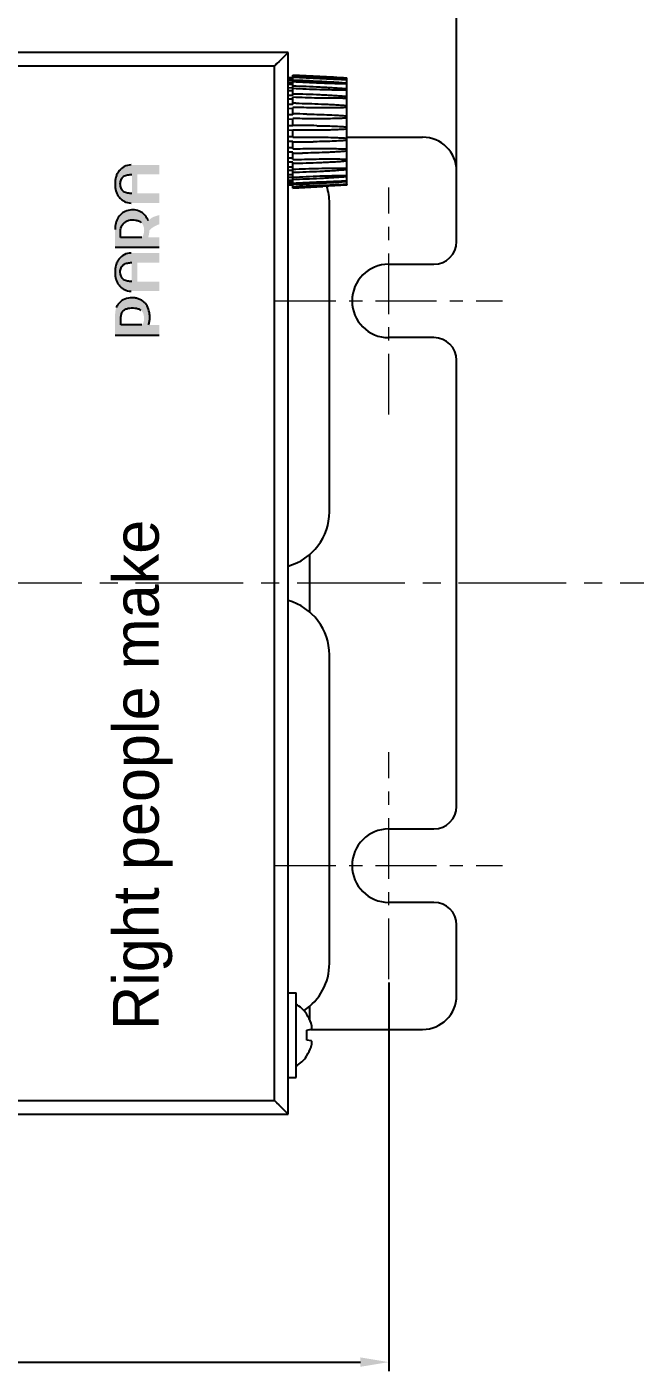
# Model space of a CAD drawing. Header units: millimetres. Extents: x -1493 to -686, y 1310 to 1867.
# Drawn here: x -1060.6 to -1006.8, y 1667.2 to 1786.3 of the extents above; entities that cross this region are included whole.
import ezdxf

# ---------------------------------------------------------------- set-up
doc = ezdxf.new("R2010")
doc.units = ezdxf.units.MM
doc.header["$PDMODE"] = 3
doc.header["$PDSIZE"] = 1.5
doc.linetypes.add('CENTER', pattern=[17.8, 10.75, -2.35, 2.35, -2.35])
doc.linetypes.add('CENTER2', pattern=[28.575, 19.05, -3.175, 3.175, -3.175])
doc.layers.get('0').update_dxf_attribs({"linetype": 'CONTINUOUS'})
doc.layers.get('Defpoints').update_dxf_attribs({"linetype": 'CONTINUOUS'})
doc.layers.add('3', color=112, linetype='CENTER', lineweight=15)
doc.layers.add('Dim', color=1, linetype='CONTINUOUS')
doc.styles.add('OMI-1', font='arial.ttf', dxfattribs={"oblique": 1})
doc.styles.add('RIGHT', font='MAGNETOB.TTF', dxfattribs={"height": 1.8234})
doc.dimstyles.new('1', dxfattribs={"dimtxt": 4, "dimasz": 2.5, "dimexe": 0.8, "dimexo": 0.3, "dimgap": 0.5, "dimtad": 1, "dimtoh": 1, "dimdec": 1, "dimzin": 0, "dimdsep": 46, "dimtxsty": 'OMI-1', "dimcen": 0, "dimclrd": 256, "dimclre": 256, "dimclrt": 256, "dimadec": 0, "dimazin": 0, "dimtfac": 0.8, "dimtdec": 1, "dimtix": 1, "dimtmove": 0, "dimatfit": 3, "dimfxl": 1, "dimtolj": 1, "dimtzin": 0, "dimarcsym": 0})

# ---------------------------------------------------------------- blocks, each defined once
blk = doc.blocks.new('*D25')
at = {"layer": 'Defpoints', "color": 0, "transparency": 16777216}
for p in [(-1022.56, 1803.45), (-1259.86, 1773.49), (-1022.56, 1773.49)]:
    blk.add_point(p, dxfattribs=at)
at = {"layer": 'Dim', "lineweight": -2, "transparency": 16777216}
for p, q in [((-1259.86, 1773.79), (-1259.86, 1804.25)), ((-1257.36, 1803.45), (-1025.06, 1803.45)), ((-1022.56, 1773.79), (-1022.56, 1804.25))]:
    blk.add_line(p, q, dxfattribs=at)
at = {"layer": 'Dim', "transparency": 16777216}
for points in [[(-1257.36, 1803.87), (-1257.36, 1803.04), (-1259.86, 1803.45)], [(-1025.06, 1803.04), (-1025.06, 1803.87), (-1022.56, 1803.45)]]:
    blk.add_solid(points, dxfattribs=at)
at = {"layer": 'Dim', "transparency": 16777216, "insert": (-1141.21, 1806), "char_height": 4, "attachment_point": 5, "style": 'OMI-1'}
blk.add_mtext('\\A1;237.3', dxfattribs=at)
blk = doc.blocks.new('*D26')
at = {"layer": 'Defpoints', "color": 0, "transparency": 16777216}
for p in [(-1253.61, 1701.93), (-1028.56, 1701.93), (-1028.56, 1668.03)]:
    blk.add_point(p, dxfattribs=at)
at = {"layer": 'Dim', "lineweight": -2, "transparency": 16777216}
for p, q in [((-1253.61, 1701.63), (-1253.61, 1667.23)), ((-1028.56, 1701.63), (-1028.56, 1667.23)), ((-1251.11, 1668.03), (-1031.06, 1668.03))]:
    blk.add_line(p, q, dxfattribs=at)
at = {"layer": 'Dim', "transparency": 16777216}
for points in [[(-1251.11, 1668.45), (-1251.11, 1667.62), (-1253.61, 1668.03)], [(-1031.06, 1667.62), (-1031.06, 1668.45), (-1028.56, 1668.03)]]:
    blk.add_solid(points, dxfattribs=at)
at = {"layer": 'Dim', "transparency": 16777216, "insert": (-1141.09, 1670.58), "char_height": 4, "attachment_point": 5, "style": 'OMI-1'}
blk.add_mtext('\\A1;225.1', dxfattribs=at)

msp = doc.modelspace()

# ---------------------------------------------------------------- hatches: boundary and pattern name
h = msp.add_hatch(color=256)
h.dxf.hatch_style = 1
edge = h.paths.add_edge_path()
edge.add_line((-1052.77, 1760.53), (-1052.77, 1758.96))
edge.add_line((-1052.77, 1758.96), (-1048.86, 1758.96))
edge.add_line((-1048.86, 1758.96), (-1048.86, 1759.87))
edge.add_line((-1048.86, 1759.87), (-1049.81, 1759.87))
edge.add_spline(control_points=[(-1049.81, 1759.87), (-1049.78, 1759.97), (-1049.71, 1760.17), (-1049.7, 1760.49), (-1049.71, 1760.81), (-1049.78, 1761.22), (-1049.95, 1761.62), (-1050.24, 1761.93), (-1050.51, 1762.1), (-1050.8, 1762.22), (-1051.22, 1762.3), (-1051.76, 1762.25), (-1052.24, 1762.01), (-1052.53, 1761.69), (-1052.63, 1761.5), (-1052.66, 1761.4)], knot_values=[0, 0, 0, 0, 0.062535, 0.125054, 0.187596, 0.250122, 0.374685, 0.437246, 0.499851, 0.56254, 0.625224, 0.7499, 0.874547, 0.93728, 1, 1, 1, 1], degree=3, periodic=0)
edge.add_line((-1052.66, 1761.4), (-1052.71, 1761.26))
edge.add_spline(control_points=[(-1052.71, 1761.26), (-1052.77, 1761.02), (-1052.77, 1760.77), (-1052.77, 1760.53)], knot_values=[0, 0, 0, 0, 1, 1, 1, 1], degree=3, periodic=0)
edge = h.paths.add_edge_path()
edge.add_line((-1048.86, 1763.71), (-1050.8, 1763.71))
edge.add_line((-1050.8, 1763.71), (-1050.8, 1765.39))
edge.add_line((-1050.8, 1765.39), (-1048.86, 1765.39))
edge.add_line((-1048.86, 1765.39), (-1048.86, 1766.23))
edge.add_line((-1048.86, 1766.23), (-1051.36, 1766.23))
edge.add_spline(control_points=[(-1051.36, 1766.23), (-1051.57, 1766.23), (-1051.98, 1766.13), (-1052.38, 1765.79), (-1052.61, 1765.44), (-1052.75, 1765.05), (-1052.77, 1764.74), (-1052.77, 1764.53)], knot_values=[0, 0, 0, 0, 0.249122, 0.498686, 0.624123, 0.749569, 1, 1, 1, 1], degree=3, periodic=0)
edge.add_spline(control_points=[(-1052.77, 1764.53), (-1052.77, 1764.33), (-1052.75, 1764.02), (-1052.61, 1763.64), (-1052.43, 1763.38), (-1052.21, 1763.17), (-1051.87, 1762.94), (-1051.56, 1762.86), (-1051.36, 1762.86)], knot_values=[0, 0, 0, 0, 0.250068, 0.375353, 0.500628, 0.625908, 0.751187, 1, 1, 1, 1], degree=3, periodic=0)
edge.add_line((-1051.36, 1762.86), (-1048.86, 1762.86))
edge.add_line((-1048.86, 1762.86), (-1048.86, 1763.71))
edge = h.paths.add_edge_path()
edge.add_line((-1048.86, 1767.61), (-1049.84, 1767.61))
edge.add_spline(control_points=[(-1049.84, 1767.61), (-1049.82, 1767.71), (-1049.79, 1767.8), (-1049.77, 1767.89)], knot_values=[0, 0, 0, 0, 1, 1, 1, 1], degree=3, periodic=0)
edge.add_spline(control_points=[(-1049.77, 1767.89), (-1049.76, 1768.01), (-1049.74, 1768.12), (-1049.73, 1768.23)], knot_values=[0, 0, 0, 0, 1, 1, 1, 1], degree=3, periodic=0)
edge.add_spline(control_points=[(-1049.73, 1768.23), (-1049.68, 1768.3), (-1049.55, 1768.42), (-1049.26, 1768.62), (-1049.03, 1768.72), (-1048.86, 1768.78)], knot_values=[0, 0, 0, 0, 0.250155, 0.500143, 1, 1, 1, 1], degree=3, periodic=0)
edge.add_line((-1048.86, 1768.78), (-1048.86, 1769.59))
edge.add_spline(control_points=[(-1048.86, 1769.59), (-1048.95, 1769.57), (-1049.13, 1769.52), (-1049.4, 1769.43), (-1049.64, 1769.28), (-1049.77, 1769.14), (-1049.83, 1769.07)], knot_values=[0, 0, 0, 0, 0.249696, 0.500518, 0.749574, 1, 1, 1, 1], degree=3, periodic=0)
edge.add_spline(control_points=[(-1049.83, 1769.07), (-1049.9, 1769.24), (-1050.03, 1769.48), (-1050.29, 1769.75), (-1050.6, 1769.95), (-1051.05, 1770.08), (-1051.61, 1770.03), (-1052.13, 1769.81), (-1052.52, 1769.4), (-1052.73, 1768.88), (-1052.77, 1768.52), (-1052.77, 1768.33)], knot_values=[0, 0, 0, 0, 0.12507, 0.187732, 0.250413, 0.375201, 0.500167, 0.625127, 0.749834, 0.874853, 1, 1, 1, 1], degree=3, periodic=0)
edge.add_line((-1052.77, 1768.33), (-1052.77, 1766.76))
edge.add_line((-1052.77, 1766.76), (-1048.86, 1766.76))
edge.add_line((-1048.86, 1766.76), (-1048.86, 1767.61))
edge = h.paths.add_edge_path()
edge.add_line((-1048.86, 1774.03), (-1051.36, 1774.03))
edge.add_spline(control_points=[(-1051.36, 1774.03), (-1051.57, 1774.03), (-1051.98, 1773.93), (-1052.38, 1773.59), (-1052.61, 1773.24), (-1052.75, 1772.85), (-1052.77, 1772.54), (-1052.77, 1772.33)], knot_values=[0, 0, 0, 0, 0.249122, 0.498686, 0.624123, 0.749569, 1, 1, 1, 1], degree=3, periodic=0)
edge.add_spline(control_points=[(-1052.77, 1772.33), (-1052.77, 1772.13), (-1052.75, 1771.82), (-1052.61, 1771.44), (-1052.43, 1771.18), (-1052.21, 1770.97), (-1051.87, 1770.74), (-1051.56, 1770.66), (-1051.36, 1770.66)], knot_values=[0, 0, 0, 0, 0.250068, 0.375353, 0.500628, 0.625908, 0.751187, 1, 1, 1, 1], degree=3, periodic=0)
edge.add_line((-1051.36, 1770.66), (-1048.86, 1770.66))
edge.add_line((-1048.86, 1770.66), (-1048.86, 1771.51))
edge.add_line((-1048.86, 1771.51), (-1050.8, 1771.51))
edge.add_line((-1050.8, 1771.51), (-1050.8, 1773.19))
edge.add_line((-1050.8, 1773.19), (-1048.86, 1773.19))
edge.add_line((-1048.86, 1773.19), (-1048.86, 1774.03))
edge = h.paths.add_edge_path(flags=16)
edge.add_line((-1050.39, 1759.87), (-1052.25, 1759.87))
edge.add_line((-1052.25, 1759.87), (-1052.25, 1760.5))
edge.add_spline(control_points=[(-1052.25, 1760.5), (-1052.25, 1760.6), (-1052.23, 1760.8), (-1052.13, 1761.02), (-1052, 1761.17), (-1051.84, 1761.28), (-1051.6, 1761.35), (-1051.31, 1761.37), (-1051.02, 1761.37), (-1050.73, 1761.32), (-1050.56, 1761.23), (-1050.48, 1761.17)], knot_values=[0, 0, 0, 0, 0.125005, 0.249795, 0.312414, 0.37503, 0.499952, 0.625106, 0.750322, 0.875384, 1, 1, 1, 1], degree=3, periodic=0)
edge.add_spline(control_points=[(-1050.48, 1761.17), (-1050.43, 1761.13), (-1050.27, 1760.92), (-1050.21, 1760.66), (-1050.21, 1760.47)], knot_values=[0, 0, 0, 0, 0.252009, 1, 1, 1, 1], degree=3, periodic=0)
edge.add_spline(control_points=[(-1050.21, 1760.47), (-1050.21, 1760.31), (-1050.23, 1760.08), (-1050.35, 1759.91), (-1050.39, 1759.87)], knot_values=[0, 0, 0, 0, 0.748436, 1, 1, 1, 1], degree=3, periodic=0)
edge = h.paths.add_edge_path(flags=16)
edge.add_spline(control_points=[(-1051.3, 1763.71), (-1051.43, 1763.71), (-1051.67, 1763.74), (-1052.17, 1763.88), (-1052.36, 1764.44), (-1052.28, 1764.86), (-1052.16, 1765.09), (-1052.03, 1765.22), (-1051.85, 1765.3), (-1051.61, 1765.36), (-1051.43, 1765.39), (-1051.3, 1765.39)], knot_values=[0, 0, 0, 0, 0.126109, 0.251741, 0.495985, 0.621635, 0.684745, 0.747725, 0.810804, 0.873941, 1, 1, 1, 1], degree=3, periodic=0)
edge.add_line((-1051.3, 1765.39), (-1051.3, 1763.71))
edge = h.paths.add_edge_path(flags=16)
edge.add_line((-1050.4, 1767.61), (-1052.28, 1767.61))
edge.add_line((-1052.28, 1767.61), (-1052.28, 1768.3))
edge.add_spline(control_points=[(-1052.28, 1768.3), (-1052.28, 1768.49), (-1052.13, 1768.78), (-1051.83, 1769.03), (-1051.47, 1769.18), (-1051.07, 1769.18), (-1050.69, 1769.09), (-1050.51, 1769), (-1050.45, 1768.93)], knot_values=[0, 0, 0, 0, 0.247311, 0.373126, 0.49884, 0.7492, 0.875033, 1, 1, 1, 1], degree=3, periodic=0)
edge.add_spline(control_points=[(-1050.45, 1768.93), (-1050.29, 1768.76), (-1050.16, 1768.39), (-1050.23, 1767.93), (-1050.32, 1767.7), (-1050.4, 1767.61)], knot_values=[0, 0, 0, 0, 0.496741, 0.749106, 1, 1, 1, 1], degree=3, periodic=0)
edge = h.paths.add_edge_path(flags=16)
edge.add_spline(control_points=[(-1051.28, 1771.51), (-1051.41, 1771.5), (-1051.66, 1771.53), (-1052.04, 1771.64), (-1052.27, 1771.97), (-1052.32, 1772.28), (-1052.3, 1772.54), (-1052.25, 1772.72), (-1052.16, 1772.89), (-1052.02, 1773.02), (-1051.84, 1773.1), (-1051.6, 1773.17), (-1051.41, 1773.19), (-1051.28, 1773.19)], knot_values=[0, 0, 0, 0, 0.125238, 0.250018, 0.373965, 0.498758, 0.561449, 0.624127, 0.686803, 0.749398, 0.812094, 0.874803, 1, 1, 1, 1], degree=3, periodic=0)
edge.add_line((-1051.28, 1773.19), (-1051.28, 1771.51))

# ---------------------------------------------------------------- linework, layer by layer
at = {"color": 7, "linetype": 'Continuous'}
for p, q in [((-1037.46, 1783.99), (-1244.66, 1783.99)), ((-1037.46, 1783.99), (-1038.66, 1782.79)), ((-1038.46, 1783), (-1038.66, 1782.79)), ((-1038.26, 1783.19), (-1038.46, 1783)), ((-1037.46, 1783.99), (-1037.47, 1783.98)), ((-1037.46, 1689.99), (-1037.46, 1783.99)), ((-1038.66, 1782.79), (-1243.46, 1782.79)), ((-1038.66, 1691.19), (-1038.66, 1782.79)), ((-1037.06, 1780.84), (-1037.06, 1781.99)), ((-1037.06, 1781.99), (-1034.39, 1781.85)), ((-1037.06, 1781.74), (-1037.46, 1781.74)), ((-1037.06, 1781.72), (-1037.46, 1781.72)), ((-1037.06, 1781.64), (-1037.46, 1781.64)), ((-1037.06, 1781.54), (-1037.46, 1781.54)), ((-1037.06, 1781.34), (-1037.46, 1781.34)), ((-1037.06, 1781.16), (-1037.46, 1781.15)), ((-1037.06, 1780.84), (-1037.46, 1780.85)), ((-1037.06, 1780.59), (-1037.46, 1780.58)), ((-1037.06, 1780.18), (-1037.06, 1780.79)), ((-1032.26, 1781.58), (-1032.26, 1781.74)), ((-1032.26, 1772.33), (-1032.26, 1781.57)), ((-1037.06, 1780.18), (-1037.46, 1780.19)), ((-1037.06, 1779.87), (-1037.46, 1779.86)), ((-1037.06, 1779.38), (-1037.46, 1779.39)), ((-1037.06, 1779.38), (-1037.06, 1780.03)), ((-1037.06, 1779.02), (-1037.46, 1779.01)), ((-1037.06, 1778.47), (-1037.46, 1778.48)), ((-1037.06, 1778.47), (-1037.06, 1779.13)), ((-1037.06, 1778.08), (-1037.46, 1778.07)), ((-1037.06, 1777.5), (-1037.46, 1777.51)), ((-1037.06, 1777.1), (-1037.46, 1777.09)), ((-1037.06, 1777.5), (-1037.06, 1778.15)), ((-1037.06, 1776.48), (-1037.06, 1777.11)), ((-1037.06, 1776.51), (-1037.46, 1776.52)), ((-1037.06, 1776.11), (-1037.46, 1776.1)), ((-1037.06, 1775.45), (-1037.06, 1776.11)), ((-1032.26, 1776.49), (-1025.56, 1776.49)), ((-1037.06, 1775.54), (-1037.46, 1775.55)), ((-1037.06, 1775.16), (-1037.46, 1775.15)), ((-1037.06, 1774.63), (-1037.46, 1774.64)), ((-1037.06, 1774.5), (-1037.06, 1775.16)), ((-1037.06, 1774.29), (-1037.46, 1774.28)), ((-1037.06, 1773.83), (-1037.46, 1773.83)), ((-1037.06, 1773.53), (-1037.46, 1773.53)), ((-1037.06, 1773.65), (-1037.06, 1774.29)), ((-1037.06, 1772.95), (-1037.06, 1773.53)), ((-1032.47, 1773.75), (-1032.26, 1773.75)), ((-1022.56, 1767.24), (-1022.56, 1773.49)), ((-1037.06, 1773.16), (-1037.46, 1773.17)), ((-1037.06, 1772.93), (-1037.46, 1772.93)), ((-1037.06, 1772.66), (-1037.46, 1772.67)), ((-1037.06, 1772.51), (-1037.46, 1772.51)), ((-1037.06, 1772.35), (-1037.46, 1772.35)), ((-1037.23, 1772.28), (-1037.46, 1772.28)), ((-1037.06, 1772.25), (-1037.46, 1772.25)), ((-1037.06, 1772.28), (-1037.23, 1772.28)), ((-1037.06, 1771.99), (-1037.06, 1772.93)), ((-1032.26, 1772.24), (-1034.39, 1772.13)), ((-1032.26, 1772.3), (-1032.26, 1772.24)), ((-1037.06, 1771.99), (-1034.39, 1772.13)), ((-1033.81, 1743.33), (-1033.81, 1770.65)), ((-1052.28, 1767.61), (-1052.28, 1768.3)), ((-1050.4, 1767.61), (-1052.28, 1767.61)), ((-1052.77, 1766.76), (-1048.86, 1766.76)), ((-1028.56, 1765.24), (-1024.56, 1765.24)), ((-1052.25, 1759.87), (-1052.25, 1760.5)), ((-1050.39, 1759.87), (-1052.25, 1759.87)), ((-1052.77, 1758.96), (-1048.86, 1758.96)), ((-1024.56, 1758.74), (-1028.56, 1758.74)), ((-1022.56, 1717.24), (-1022.56, 1756.74)), ((-1035.56, 1739.54), (-1035.56, 1734.45)), ((-1033.81, 1703.33), (-1033.81, 1730.65)), ((-1028.56, 1715.24), (-1024.56, 1715.24)), ((-1024.56, 1708.74), (-1028.56, 1708.74)), ((-1022.56, 1700.49), (-1022.56, 1706.74)), ((-1037.46, 1700.74), (-1036.76, 1700.74)), ((-1036.76, 1693.24), (-1036.76, 1700.74)), ((-1035.82, 1698.82), (-1035.82, 1698.87)), ((-1035.56, 1699.54), (-1035.56, 1698.37)), ((-1035.82, 1697.43), (-1035.43, 1697.5)), ((-1035.82, 1696.55), (-1035.82, 1697.43)), ((-1035.49, 1697.49), (-1025.56, 1697.49)), ((-1035.43, 1696.48), (-1035.82, 1696.55)), ((-1035.82, 1695.11), (-1035.82, 1695.16)), ((-1037.46, 1693.24), (-1036.76, 1693.24)), ((-1243.46, 1691.19), (-1038.66, 1691.19)), ((-1037.46, 1689.99), (-1038.66, 1691.19)), ((-1038.46, 1690.99), (-1038.66, 1691.19)), ((-1038.26, 1690.8), (-1038.46, 1690.99)), ((-1244.66, 1689.99), (-1037.46, 1689.99)), ((-1037.46, 1689.99), (-1037.47, 1690.01))]:
    msp.add_line(p, q, dxfattribs=at)
for centre, radius, start, end in [((-1038.36, 1688.9), 90.61, 88.9992, 89.1798), ((-1032.91, 1797.44), 17.5, 270.9206, 272.1249), ((-1037.34, 1691.65), 86.9, 88.9924, 89.8135), ((-1036.39, 1692.99), 84.53, 89.0085, 90.4543), ((-1036.74, 1860.63), 84.56, 269.7846, 271.0077), ((-1025.56, 1773.49), 3, 0, 90), ((-1037.73, 1863.41), 88.35, 270.4309, 271.0051), ((-1038.81, 1770.65), 5, 0, 17.4641), ((-1024.56, 1767.24), 2, 270, 0), ((-1028.56, 1761.99), 3.25, 90, 270), ((-1024.56, 1756.74), 2, 0, 90), ((-1038.81, 1743.33), 5, 285.6774, 0), ((-1038.81, 1730.65), 5, 0, 74.3226), ((-1024.56, 1717.24), 2, 270, 0), ((-1028.56, 1711.99), 3.25, 90, 270), ((-1024.56, 1706.74), 2, 0, 90), ((-1038.81, 1703.33), 5, 303.4378, 0), ((-1038.43, 1696.99), 3.21, 35.8116, 58.8144), ((-1025.56, 1700.49), 3, 270, 0), ((-1038.49, 1697), 3.23, 18.9832, 34.2428), ((-1038.43, 1696.99), 3.21, 301.1856, 324.1884), ((-1038.49, 1696.98), 3.23, 325.7572, 341.0168)]:
    msp.add_arc(centre, radius, start, end, dxfattribs=at)
for points, knots in [([(-1032.26, 1781.73), (-1032.66, 1781.75), (-1033.46, 1781.79), (-1035.06, 1781.87), (-1036.26, 1781.93), (-1037.06, 1781.98)], [0, 0, 0, 0, 0.249683, 0.499724, 1, 1, 1, 1]), ([(-1037.06, 1781.89), (-1036.66, 1781.87), (-1035.86, 1781.83), (-1034.66, 1781.76), (-1033.66, 1781.71), (-1032.86, 1781.66), (-1032.46, 1781.63), (-1032.26, 1781.62)], [0, 0, 0, 0, 0.250042, 0.50012, 0.750175, 0.875153, 1, 1, 1, 1]), ([(-1032.26, 1781.57), (-1032.46, 1781.57), (-1032.86, 1781.59), (-1033.66, 1781.62), (-1034.66, 1781.66), (-1035.86, 1781.72), (-1036.66, 1781.76), (-1037.06, 1781.78)], [0, 0, 0, 0, 0.124705, 0.249613, 0.499641, 0.749793, 1, 1, 1, 1]), ([(-1034.39, 1781.85), (-1034.04, 1781.83), (-1033.33, 1781.8), (-1032.62, 1781.76), (-1032.26, 1781.74)], [0, 0, 0, 0, 0.500336, 1, 1, 1, 1]), ([(-1037.06, 1781.56), (-1036.66, 1781.55), (-1035.86, 1781.51), (-1034.86, 1781.46), (-1034.06, 1781.41), (-1033.46, 1781.38), (-1032.86, 1781.34), (-1032.46, 1781.31), (-1032.26, 1781.29)], [0, 0, 0, 0, 0.249969, 0.500004, 0.625035, 0.750063, 0.875073, 1, 1, 1, 1]), ([(-1032.26, 1781.21), (-1032.46, 1781.21), (-1032.86, 1781.21), (-1033.46, 1781.23), (-1034.06, 1781.25), (-1034.86, 1781.28), (-1035.86, 1781.32), (-1036.66, 1781.36), (-1037.06, 1781.38)], [0, 0, 0, 0, 0.124691, 0.249585, 0.374566, 0.499598, 0.749759, 1, 1, 1, 1]), ([(-1037.06, 1781.04), (-1036.66, 1781.03), (-1035.86, 1781), (-1034.86, 1780.95), (-1034.06, 1780.91), (-1033.46, 1780.87), (-1032.86, 1780.83), (-1032.46, 1780.8), (-1032.26, 1780.78)], [0, 0, 0, 0, 0.249911, 0.499909, 0.624932, 0.749966, 0.875, 1, 1, 1, 1]), ([(-1032.26, 1780.66), (-1032.46, 1780.66), (-1032.86, 1780.66), (-1033.46, 1780.66), (-1034.06, 1780.68), (-1034.86, 1780.7), (-1035.86, 1780.73), (-1036.66, 1780.77), (-1037.06, 1780.79)], [0, 0, 0, 0, 0.12471, 0.249603, 0.374579, 0.499605, 0.749755, 1, 1, 1, 1]), ([(-1037.06, 1780.34), (-1036.66, 1780.33), (-1035.86, 1780.31), (-1034.86, 1780.27), (-1034.06, 1780.23), (-1033.46, 1780.19), (-1032.86, 1780.15), (-1032.46, 1780.12), (-1032.26, 1780.1)], [0, 0, 0, 0, 0.249879, 0.49985, 0.624865, 0.749899, 0.874948, 1, 1, 1, 1]), ([(-1032.63, 1779.94), (-1032.81, 1779.94), (-1033.18, 1779.94), (-1033.92, 1779.94), (-1034.84, 1779.95), (-1035.95, 1779.98), (-1036.69, 1780.01), (-1037.06, 1780.03)], [0, 0, 0, 0, 0.124838, 0.249761, 0.499738, 0.749827, 1, 1, 1, 1]), ([(-1036.78, 1779.49), (-1036.4, 1779.49), (-1035.65, 1779.47), (-1034.71, 1779.44), (-1033.95, 1779.4), (-1033.39, 1779.37), (-1032.82, 1779.34), (-1032.45, 1779.31), (-1032.26, 1779.29)], [0, 0, 0, 0, 0.249887, 0.499847, 0.624855, 0.749881, 0.874929, 1, 1, 1, 1]), ([(-1033.11, 1779.09), (-1033.44, 1779.08), (-1034.1, 1779.08), (-1035.42, 1779.09), (-1036.4, 1779.11), (-1037.06, 1779.13)], [0, 0, 0, 0, 0.249873, 0.499852, 1, 1, 1, 1]), ([(-1035.82, 1778.53), (-1035.52, 1778.53), (-1034.93, 1778.51), (-1034.04, 1778.48), (-1033.3, 1778.45), (-1032.7, 1778.41), (-1032.41, 1778.39), (-1032.26, 1778.37)], [0, 0, 0, 0, 0.249928, 0.499897, 0.749912, 0.874944, 1, 1, 1, 1]), ([(-1032.26, 1779.11), (-1032.4, 1779.11), (-1032.69, 1779.09), (-1032.97, 1779.09), (-1033.11, 1779.09)], [0, 0, 0, 0, 0.499822, 1, 1, 1, 1]), ([(-1033.71, 1778.13), (-1033.99, 1778.12), (-1034.55, 1778.12), (-1035.67, 1778.12), (-1036.5, 1778.13), (-1037.06, 1778.15)], [0, 0, 0, 0, 0.24995, 0.499938, 1, 1, 1, 1]), ([(-1034.43, 1777.11), (-1034.87, 1777.11), (-1035.75, 1777.1), (-1036.62, 1777.1), (-1037.06, 1777.11)], [0, 0, 0, 0, 0.499995, 1, 1, 1, 1]), ([(-1034.93, 1777.51), (-1034.71, 1777.51), (-1034.26, 1777.5), (-1033.59, 1777.48), (-1033.04, 1777.45), (-1032.59, 1777.43), (-1032.37, 1777.41), (-1032.26, 1777.4)], [0, 0, 0, 0, 0.249977, 0.499965, 0.749968, 0.874981, 1, 1, 1, 1]), ([(-1032.26, 1777.2), (-1032.44, 1777.19), (-1032.8, 1777.16), (-1033.34, 1777.14), (-1033.89, 1777.12), (-1034.25, 1777.12), (-1034.43, 1777.11)], [0, 0, 0, 0, 0.249981, 0.499979, 0.749987, 1, 1, 1, 1]), ([(-1032.26, 1778.18), (-1032.38, 1778.18), (-1032.62, 1778.16), (-1033.11, 1778.14), (-1033.47, 1778.13), (-1033.71, 1778.13)], [0, 0, 0, 0, 0.249906, 0.499897, 1, 1, 1, 1]), ([(-1037.06, 1776.48), (-1036.57, 1776.49), (-1035.6, 1776.5), (-1034.63, 1776.49), (-1034.14, 1776.48)], [0, 0, 0, 0, 0.500025, 1, 1, 1, 1]), ([(-1032.26, 1776.21), (-1032.39, 1776.2), (-1032.63, 1776.18), (-1033.13, 1776.15), (-1033.76, 1776.12), (-1034.51, 1776.1), (-1035.01, 1776.09), (-1035.26, 1776.08)], [0, 0, 0, 0, 0.125035, 0.250056, 0.500063, 0.750043, 1, 1, 1, 1]), ([(-1034.14, 1776.48), (-1033.83, 1776.48), (-1033.36, 1776.46), (-1032.73, 1776.44), (-1032.42, 1776.42), (-1032.26, 1776.41)], [0, 0, 0, 0, 0.500051, 0.750046, 1, 1, 1, 1]), ([(-1037.06, 1775.45), (-1036.46, 1775.47), (-1035.56, 1775.49), (-1034.37, 1775.49), (-1033.77, 1775.49), (-1033.47, 1775.48)], [0, 0, 0, 0, 0.500091, 0.750076, 1, 1, 1, 1]), ([(-1032.26, 1775.26), (-1032.42, 1775.24), (-1032.75, 1775.21), (-1033.24, 1775.18), (-1033.73, 1775.15), (-1034.38, 1775.13), (-1035.2, 1775.1), (-1035.85, 1775.08), (-1036.18, 1775.08)], [0, 0, 0, 0, 0.125064, 0.250102, 0.375121, 0.500125, 0.750089, 1, 1, 1, 1]), ([(-1033.47, 1775.48), (-1033.27, 1775.48), (-1032.97, 1775.47), (-1032.56, 1775.46), (-1032.36, 1775.45), (-1032.26, 1775.44)], [0, 0, 0, 0, 0.500132, 0.750123, 1, 1, 1, 1]), ([(-1051.36, 1774.03), (-1051.57, 1774.03), (-1051.98, 1773.93), (-1052.38, 1773.59), (-1052.61, 1773.24), (-1052.75, 1772.85), (-1052.77, 1772.54), (-1052.77, 1772.33)], [0, 0, 0, 0, 0.249122, 0.498686, 0.624123, 0.749569, 1, 1, 1, 1]), ([(-1037.06, 1774.5), (-1036.72, 1774.51), (-1036.02, 1774.53), (-1034.99, 1774.56), (-1033.95, 1774.57), (-1033.26, 1774.57), (-1032.91, 1774.56)], [0, 0, 0, 0, 0.250131, 0.500192, 0.750168, 1, 1, 1, 1]), ([(-1032.26, 1774.37), (-1032.46, 1774.35), (-1032.86, 1774.32), (-1033.46, 1774.28), (-1034.06, 1774.25), (-1034.86, 1774.21), (-1035.86, 1774.18), (-1036.66, 1774.16), (-1037.06, 1774.15)], [0, 0, 0, 0, 0.12507, 0.250121, 0.375153, 0.500164, 0.750125, 1, 1, 1, 1]), ([(-1037.06, 1773.65), (-1036.68, 1773.67), (-1035.91, 1773.7), (-1034.77, 1773.73), (-1033.81, 1773.75), (-1033.05, 1773.76), (-1032.67, 1773.76), (-1032.47, 1773.75)], [0, 0, 0, 0, 0.2502, 0.50031, 0.750292, 0.875202, 1, 1, 1, 1]), ([(-1032.26, 1773.61), (-1032.46, 1773.59), (-1032.86, 1773.56), (-1033.46, 1773.51), (-1034.06, 1773.48), (-1034.86, 1773.44), (-1035.86, 1773.4), (-1036.66, 1773.37), (-1037.06, 1773.36)], [0, 0, 0, 0, 0.125035, 0.25008, 0.375114, 0.500133, 0.750112, 1, 1, 1, 1]), ([(-1032.91, 1774.56), (-1032.75, 1774.56), (-1032.53, 1774.55), (-1032.32, 1774.54), (-1032.26, 1774.54)], [0, 0, 0, 0, 0.750169, 1, 1, 1, 1]), ([(-1052.77, 1772.33), (-1052.77, 1772.13), (-1052.75, 1771.82), (-1052.61, 1771.44), (-1052.43, 1771.18), (-1052.21, 1770.97), (-1051.87, 1770.74), (-1051.56, 1770.66), (-1051.36, 1770.66)], [0, 0, 0, 0, 0.250068, 0.375353, 0.500628, 0.625908, 0.751187, 1, 1, 1, 1]), ([(-1051.28, 1771.51), (-1051.41, 1771.5), (-1051.66, 1771.53), (-1052.04, 1771.64), (-1052.27, 1771.97), (-1052.32, 1772.28), (-1052.3, 1772.54), (-1052.25, 1772.72), (-1052.16, 1772.89), (-1052.02, 1773.02), (-1051.84, 1773.1), (-1051.6, 1773.17), (-1051.41, 1773.19), (-1051.28, 1773.19)], [0, 0, 0, 0, 0.125238, 0.250018, 0.373965, 0.498758, 0.561449, 0.624127, 0.686803, 0.749398, 0.812094, 0.874803, 1, 1, 1, 1]), ([(-1037.06, 1772.95), (-1036.66, 1772.97), (-1035.86, 1773.01), (-1034.86, 1773.05), (-1034.06, 1773.07), (-1033.46, 1773.09), (-1032.86, 1773.1), (-1032.46, 1773.1), (-1032.26, 1773.1)], [0, 0, 0, 0, 0.250247, 0.500403, 0.625432, 0.750409, 0.875301, 1, 1, 1, 1]), ([(-1032.26, 1772.99), (-1032.46, 1772.97), (-1032.86, 1772.94), (-1033.46, 1772.9), (-1034.06, 1772.86), (-1034.86, 1772.82), (-1035.86, 1772.77), (-1036.66, 1772.74), (-1037.06, 1772.72)], [0, 0, 0, 0, 0.124974, 0.25, 0.375032, 0.500058, 0.75007, 1, 1, 1, 1]), ([(-1037.06, 1772.43), (-1036.66, 1772.45), (-1035.86, 1772.49), (-1034.66, 1772.54), (-1033.66, 1772.58), (-1032.86, 1772.61), (-1032.46, 1772.62), (-1032.26, 1772.62)], [0, 0, 0, 0, 0.250232, 0.500391, 0.75041, 0.875308, 1, 1, 1, 1]), ([(-1032.26, 1772.55), (-1032.46, 1772.53), (-1032.86, 1772.5), (-1033.66, 1772.45), (-1034.66, 1772.39), (-1035.86, 1772.33), (-1036.66, 1772.29), (-1037.06, 1772.28)], [0, 0, 0, 0, 0.124897, 0.249895, 0.499953, 0.750004, 1, 1, 1, 1]), ([(-1037.06, 1772.1), (-1036.66, 1772.13), (-1035.86, 1772.17), (-1034.66, 1772.23), (-1033.66, 1772.27), (-1032.86, 1772.31), (-1032.46, 1772.32), (-1032.26, 1772.33)], [0, 0, 0, 0, 0.250186, 0.500332, 0.750365, 0.875281, 1, 1, 1, 1]), ([(-1032.26, 1772.3), (-1032.46, 1772.28), (-1032.86, 1772.26), (-1033.66, 1772.21), (-1034.66, 1772.16), (-1035.86, 1772.1), (-1036.66, 1772.05), (-1037.06, 1772.03)], [0, 0, 0, 0, 0.124818, 0.249782, 0.499835, 0.749928, 1, 1, 1, 1]), ([(-1049.83, 1769.07), (-1049.9, 1769.24), (-1050.03, 1769.48), (-1050.29, 1769.75), (-1050.6, 1769.95), (-1051.05, 1770.08), (-1051.61, 1770.03), (-1052.13, 1769.81), (-1052.52, 1769.4), (-1052.73, 1768.88), (-1052.77, 1768.52), (-1052.77, 1768.33)], [0, 0, 0, 0, 0.12507, 0.187732, 0.250413, 0.375201, 0.500167, 0.625127, 0.749834, 0.874853, 1, 1, 1, 1]), ([(-1052.28, 1768.3), (-1052.28, 1768.49), (-1052.13, 1768.78), (-1051.83, 1769.03), (-1051.47, 1769.18), (-1051.07, 1769.18), (-1050.69, 1769.09), (-1050.51, 1769), (-1050.45, 1768.93)], [0, 0, 0, 0, 0.247311, 0.373126, 0.49884, 0.7492, 0.875033, 1, 1, 1, 1]), ([(-1051.36, 1766.23), (-1051.57, 1766.23), (-1051.98, 1766.13), (-1052.38, 1765.79), (-1052.61, 1765.44), (-1052.75, 1765.05), (-1052.77, 1764.74), (-1052.77, 1764.53)], [0, 0, 0, 0, 0.249122, 0.498686, 0.624123, 0.749569, 1, 1, 1, 1]), ([(-1051.3, 1763.71), (-1051.43, 1763.71), (-1051.67, 1763.74), (-1052.17, 1763.88), (-1052.36, 1764.44), (-1052.28, 1764.86), (-1052.16, 1765.09), (-1052.03, 1765.22), (-1051.85, 1765.3), (-1051.61, 1765.36), (-1051.43, 1765.39), (-1051.3, 1765.39)], [0, 0, 0, 0, 0.126109, 0.251741, 0.495985, 0.621635, 0.684745, 0.747725, 0.810804, 0.873941, 1, 1, 1, 1]), ([(-1052.77, 1764.53), (-1052.77, 1764.33), (-1052.75, 1764.02), (-1052.61, 1763.64), (-1052.43, 1763.38), (-1052.21, 1763.17), (-1051.87, 1762.94), (-1051.56, 1762.86), (-1051.36, 1762.86)], [0, 0, 0, 0, 0.250068, 0.375353, 0.500628, 0.625908, 0.751187, 1, 1, 1, 1]), ([(-1049.81, 1759.87), (-1049.78, 1759.97), (-1049.71, 1760.17), (-1049.7, 1760.49), (-1049.71, 1760.81), (-1049.78, 1761.22), (-1049.95, 1761.62), (-1050.24, 1761.93), (-1050.51, 1762.1), (-1050.8, 1762.22), (-1051.22, 1762.3), (-1051.76, 1762.25), (-1052.24, 1762.01), (-1052.53, 1761.69), (-1052.63, 1761.5), (-1052.66, 1761.4)], [0, 0, 0, 0, 0.062535, 0.125054, 0.187596, 0.250122, 0.374685, 0.437246, 0.499851, 0.56254, 0.625224, 0.7499, 0.874547, 0.93728, 1, 1, 1, 1]), ([(-1052.25, 1760.5), (-1052.25, 1760.6), (-1052.23, 1760.8), (-1052.13, 1761.02), (-1052, 1761.17), (-1051.84, 1761.28), (-1051.6, 1761.35), (-1051.31, 1761.37), (-1051.02, 1761.37), (-1050.73, 1761.32), (-1050.56, 1761.23), (-1050.48, 1761.17)], [0, 0, 0, 0, 0.125005, 0.249795, 0.312414, 0.37503, 0.499952, 0.625106, 0.750322, 0.875384, 1, 1, 1, 1]), ([(-1035.43, 1697.5), (-1035.43, 1697.5), (-1035.42, 1697.51), (-1035.4, 1697.52), (-1035.37, 1697.55), (-1035.36, 1697.61), (-1035.36, 1697.68), (-1035.36, 1697.76), (-1035.38, 1697.85), (-1035.4, 1697.95), (-1035.42, 1698.02), (-1035.43, 1698.05)], [0, 0, 0, 0, 0.029901, 0.060425, 0.130803, 0.222975, 0.340589, 0.482192, 0.643278, 0.81794, 1, 1, 1, 1]), ([(-1035.43, 1695.93), (-1035.42, 1695.97), (-1035.4, 1696.03), (-1035.38, 1696.13), (-1035.36, 1696.23), (-1035.36, 1696.31), (-1035.36, 1696.38), (-1035.37, 1696.43), (-1035.4, 1696.46), (-1035.42, 1696.48), (-1035.43, 1696.48), (-1035.43, 1696.48)], [0, 0, 0, 0, 0.182067, 0.356734, 0.517821, 0.65942, 0.777028, 0.869198, 0.939576, 0.970099, 1, 1, 1, 1])]:
    msp.add_open_spline(points, degree=3, knots=knots, dxfattribs=at)
at = {"layer": '3', "linetype": 'CENTER', "ltscale": 0.5}
for p, q in [((-1028.56, 1751.93), (-1028.56, 1772.05)), ((-1038.62, 1761.99), (-1018.5, 1761.99)), ((-1028.56, 1701.93), (-1028.56, 1722.05)), ((-1038.62, 1711.99), (-1018.5, 1711.99))]:
    msp.add_line(p, q, dxfattribs=at)
at = {"layer": '3', "linetype": 'CENTER2', "ltscale": 0.5}
msp.add_line((-969.99, 1736.99), (-1301.78, 1736.99), dxfattribs=at)

# ---------------------------------------------------------------- texts
at = {"ltscale": 10, "insert": (-1052.96, 1697.44), "char_height": 1.8234, "width": 118.8785, "attachment_point": 1, "rotation": 90, "style": 'RIGHT'}
msp.add_mtext('{\\fMagneto|b0|i0|c0|p82;\\H2.222x;Right people make }', dxfattribs=at)

# ---------------------------------------------------------------- dimensions: what is measured, and where the dimension line sits
at = {"layer": 'Dim'}
for base, p1, p2, picture, middle in [((-1022.56, 1803.45), (-1259.86, 1773.49), (-1022.56, 1773.49), '*D25', (-1141.21, 1806)), ((-1028.56143727, 1668.03486221), (-1253.61143727, 1701.93139875), (-1028.56143727, 1701.93139875), '*D26', (-1141.08643727, 1670.57715416))]:
    dim = msp.add_linear_dim(base=base, p1=p1, p2=p2, dimstyle='1', dxfattribs=at)
    dim.commit()
    dim.dimension.update_dxf_attribs({"geometry": picture, "text_midpoint": middle})

doc.saveas('drawing.dxf')
